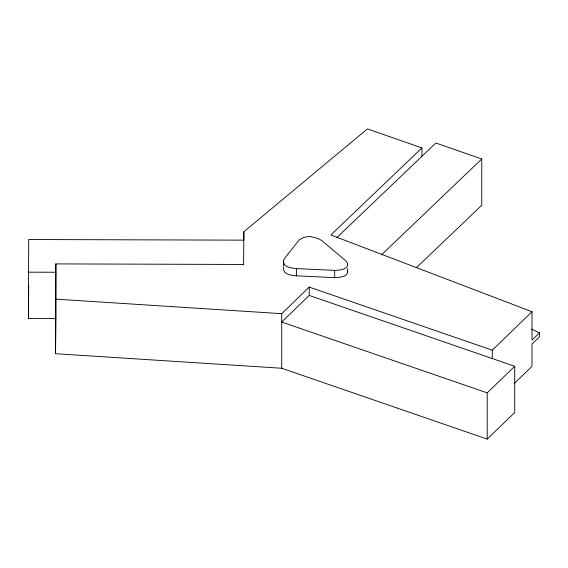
<?xml version="1.0" encoding="UTF-8"?>
<svg xmlns="http://www.w3.org/2000/svg" width="568" height="568" viewBox="0 0 568 568"><rect width="100%" height="100%" fill="white"/><g stroke="black" fill="none" stroke-linecap="round" stroke-linejoin="round"><path stroke-width="0.85" d="M243.544 264.454L55.87 263.9L55.87 318.478L28.4 318.392L28.691 239.519L243.835 240.15L243.835 231.794L367.389 128.908L421.939 147.936L421.939 156.285M28.4 318.392L28.691 285.739M514.715 366.275L487.209 392.871L281.714 322.035L309.219 295.438L514.715 366.275L514.715 412.503L487.209 439.092L281.714 368.256L55.557 353.715L55.87 263.9M55.557 353.715L55.87 318.478M243.615 264.865L243.835 231.794M283.737 267.436A16.621 9.599 0 0 0 283.496 268.82C283.787 274.891 291.853 275.26 296.425 275.821L334.673 277.624A18.048 10.423 0 0 0 337.52 277.496A19.426 11.218 0 0 0 339.55 277.255C342.724 276.744 348.141 275.629 347.602 271.369A14.392 8.307 0 0 0 347.368 270.453M281.714 368.256L281.714 313.678L309.219 287.081L492.264 350.186L532.017 311.747L330.881 234.967L421.939 147.936M531.549 329.156L539.6 332.82L532.017 340.154L532.017 311.747M514.345 383.407L532.017 366.325L532.017 344.052L539.6 336.717L539.6 332.82M336.654 237.807L435.848 142.994L481.763 159.012L481.763 205.233L416.571 267.542M381.419 254.918L481.763 159.012M28.4 272.171L55.87 272.249M296.425 268.579L334.673 270.382A18.048 10.423 0 0 0 337.52 270.254A19.426 11.218 0 0 0 339.55 270.013C342.724 269.502 348.141 268.387 347.602 264.127A14.392 8.307 0 0 0 345.692 260.698L322.262 240.981A23.92 13.809 0 0 0 317.59 238.39L310.476 236.522A9.628 5.559 0 0 0 308.949 236.494L303.568 237.445L299.151 239.959L284.646 258.341A16.117 9.308 0 0 0 283.851 259.86A16.621 9.599 0 0 0 283.496 261.578C283.787 267.649 291.853 268.025 296.425 268.579L296.425 275.821M55.557 299.13L281.714 313.678M283.524 261.23L283.553 266.243M492.264 350.186L492.264 358.536M487.209 392.871L487.209 439.092M347.651 268.664L347.651 272.285M334.673 270.382L334.673 277.624M309.219 287.081L309.219 295.438"/></g></svg>
